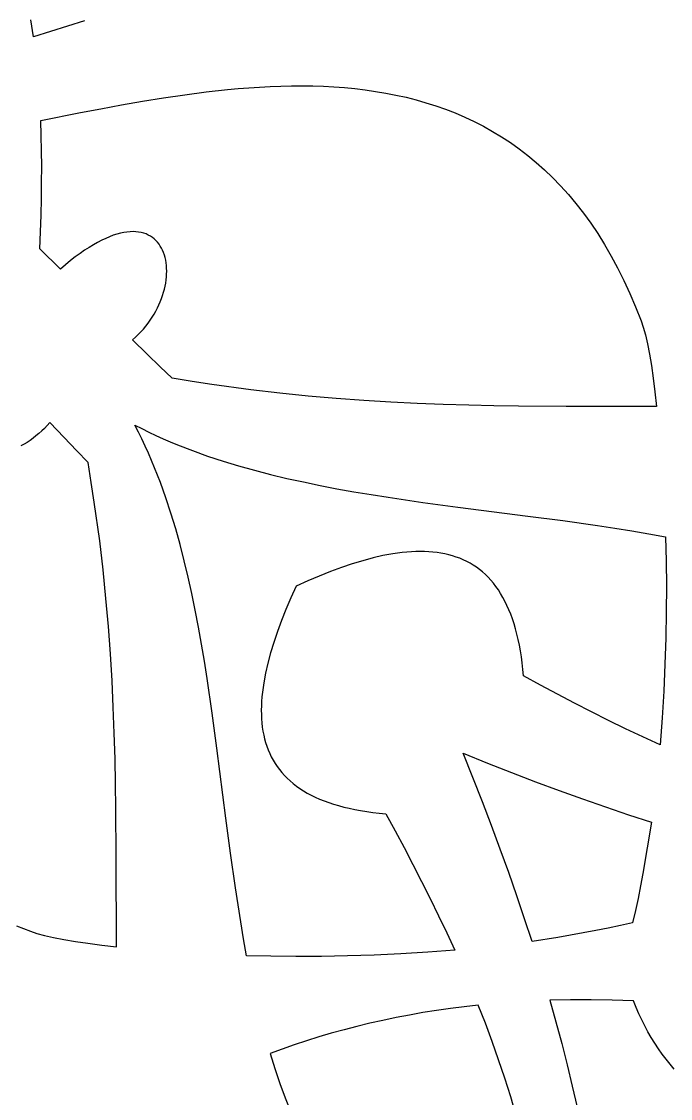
# Model space of a CAD drawing. Extents: x -61 to 56, y 12 to 129.
# Drawn here: x -33.98 to -23.2, y 88.79 to 106.67 of the extents above; entities that cross this region are included whole.
import ezdxf

# ---------------------------------------------------------------- set-up
doc = ezdxf.new("R2010")
doc.units = 0
doc.header["$MEASUREMENT"] = 0
doc.layers.add('LAYER_1', color=18, linetype='CONTINUOUS')

msp = doc.modelspace()

# ---------------------------------------------------------------- linework, layer by layer
at = {"layer": 'LAYER_1'}
for points in [[(-32.935, 106.686), (-33.782, 106.421), (-33.824, 106.703)], [(-32.935, 106.686), (-33.782, 106.421), (-33.824, 106.703)], [(-34.059, 91.655), (-33.827, 91.563), (-33.722, 91.528), (-33.595, 91.493), (-33.446, 91.459), (-33.275, 91.425), (-33.084, 91.393), (-32.875, 91.363), (-32.647, 91.334), (-32.402, 91.307), (-32.404, 92.807), (-32.41, 93.601), (-32.416, 94.01), (-32.425, 94.426), (-32.437, 94.851), (-32.454, 95.283), (-32.475, 95.723), (-32.502, 96.171), (-32.536, 96.627), (-32.576, 97.091), (-32.623, 97.564), (-32.679, 98.045), (-32.77, 98.691), (-32.819, 99.019), (-32.874, 99.351), (-33.063, 99.55), (-33.272, 99.766), (-33.51, 100.011), (-33.553, 99.962), (-33.598, 99.916), (-33.643, 99.872), (-33.69, 99.83), (-33.738, 99.79), (-33.786, 99.752), (-33.836, 99.716), (-33.886, 99.683), (-33.937, 99.652), (-33.988, 99.623)], [(-34.059, 91.655), (-33.827, 91.563), (-33.722, 91.528), (-33.595, 91.493), (-33.446, 91.459), (-33.275, 91.425), (-33.084, 91.393), (-32.875, 91.363), (-32.647, 91.334), (-32.402, 91.307), (-32.404, 92.807), (-32.41, 93.601), (-32.416, 94.01), (-32.425, 94.426), (-32.437, 94.851), (-32.454, 95.283), (-32.475, 95.723), (-32.502, 96.171), (-32.536, 96.627), (-32.576, 97.091), (-32.623, 97.564), (-32.679, 98.045), (-32.77, 98.691), (-32.819, 99.019), (-32.874, 99.351), (-33.063, 99.55), (-33.272, 99.766), (-33.51, 100.011), (-33.553, 99.962), (-33.598, 99.916), (-33.643, 99.872), (-33.69, 99.83), (-33.738, 99.79), (-33.786, 99.752), (-33.836, 99.716), (-33.886, 99.683), (-33.937, 99.652), (-33.988, 99.623)], [(-25.762, 88.499), (-25.854, 88.812), (-25.951, 89.122), (-26.054, 89.429), (-26.162, 89.733), (-26.275, 90.036), (-26.393, 90.336), (-26.626, 90.31), (-26.856, 90.281), (-27.084, 90.248), (-27.311, 90.212), (-27.535, 90.172), (-27.757, 90.129), (-27.976, 90.083), (-28.194, 90.034), (-28.409, 89.982), (-28.622, 89.927), (-28.833, 89.868), (-29.041, 89.807), (-29.247, 89.743), (-29.45, 89.675), (-29.651, 89.605), (-29.849, 89.532), (-29.772, 89.282), (-29.689, 89.036), (-29.6, 88.794), (-29.505, 88.557)], [(-25.762, 88.499), (-25.854, 88.812), (-25.951, 89.122), (-26.054, 89.429), (-26.162, 89.733), (-26.275, 90.036), (-26.393, 90.336), (-26.626, 90.31), (-26.856, 90.281), (-27.084, 90.248), (-27.311, 90.212), (-27.535, 90.172), (-27.757, 90.129), (-27.976, 90.083), (-28.194, 90.034), (-28.409, 89.982), (-28.622, 89.927), (-28.833, 89.868), (-29.041, 89.807), (-29.247, 89.743), (-29.45, 89.675), (-29.651, 89.605), (-29.849, 89.532), (-29.772, 89.282), (-29.689, 89.036), (-29.6, 88.794), (-29.505, 88.557)], [(-23.139, 89.272), (-23.207, 89.354), (-23.273, 89.438), (-23.338, 89.524), (-23.4, 89.612), (-23.46, 89.704), (-23.519, 89.797), (-23.575, 89.893), (-23.628, 89.991), (-23.679, 90.091), (-23.727, 90.193), (-23.773, 90.298), (-23.816, 90.405), (-24.167, 90.419), (-24.516, 90.426), (-24.861, 90.426), (-25.204, 90.419), (-25.103, 90.057), (-25.007, 89.698), (-24.917, 89.342), (-24.831, 88.989), (-24.75, 88.639)], [(-23.139, 89.272), (-23.207, 89.354), (-23.273, 89.438), (-23.338, 89.524), (-23.4, 89.612), (-23.46, 89.704), (-23.519, 89.797), (-23.575, 89.893), (-23.628, 89.991), (-23.679, 90.091), (-23.727, 90.193), (-23.773, 90.298), (-23.816, 90.405), (-24.167, 90.419), (-24.516, 90.426), (-24.861, 90.426), (-25.204, 90.419), (-25.103, 90.057), (-25.007, 89.698), (-24.917, 89.342), (-24.831, 88.989), (-24.75, 88.639)]]:
    msp.add_lwpolyline(points, dxfattribs=at)
for points in [[(-33.672, 102.897), (-33.661, 103.18), (-33.653, 103.458), (-33.647, 103.731), (-33.644, 103.999), (-33.643, 104.264), (-33.646, 104.524), (-33.651, 104.779), (-33.659, 105.031), (-32.999, 105.16), (-32.661, 105.224), (-32.318, 105.287), (-31.971, 105.348), (-31.621, 105.405), (-31.268, 105.458), (-30.914, 105.504), (-30.558, 105.543), (-30.381, 105.559), (-30.203, 105.574), (-30.025, 105.585), (-29.847, 105.594), (-29.67, 105.601), (-29.493, 105.605), (-29.316, 105.605), (-29.14, 105.603), (-28.964, 105.597), (-28.789, 105.588), (-28.615, 105.575), (-28.442, 105.558), (-28.27, 105.538), (-28.099, 105.513), (-27.929, 105.485), (-27.76, 105.452), (-27.592, 105.414), (-27.426, 105.372), (-27.261, 105.325), (-27.098, 105.273), (-26.936, 105.216), (-26.776, 105.154), (-26.618, 105.086), (-26.462, 105.013), (-26.308, 104.934), (-26.156, 104.849), (-26.006, 104.759), (-25.859, 104.662), (-25.714, 104.559), (-25.571, 104.449), (-25.431, 104.333), (-25.293, 104.211), (-25.158, 104.081), (-25.026, 103.944), (-24.896, 103.8), (-24.77, 103.649), (-24.647, 103.491), (-24.526, 103.324), (-24.409, 103.15), (-24.296, 102.968), (-24.186, 102.778), (-24.079, 102.58), (-23.975, 102.373), (-23.876, 102.158), (-23.78, 101.935), (-23.688, 101.702), (-23.653, 101.598), (-23.618, 101.47), (-23.583, 101.321), (-23.55, 101.15), (-23.518, 100.96), (-23.488, 100.75), (-23.459, 100.522), (-23.432, 100.277), (-24.932, 100.28), (-25.726, 100.285), (-26.135, 100.291), (-26.551, 100.3), (-26.975, 100.312), (-27.407, 100.329), (-27.847, 100.35), (-28.295, 100.378), (-28.752, 100.411), (-29.216, 100.451), (-29.689, 100.498), (-30.17, 100.554), (-30.816, 100.645), (-31.144, 100.695), (-31.476, 100.749), (-31.675, 100.938), (-31.891, 101.147), (-32.136, 101.385), (-32.087, 101.428), (-32.041, 101.473), (-31.996, 101.518), (-31.954, 101.565), (-31.914, 101.613), (-31.877, 101.662), (-31.841, 101.711), (-31.808, 101.761), (-31.777, 101.812), (-31.748, 101.863), (-31.721, 101.915), (-31.696, 101.967), (-31.674, 102.019), (-31.653, 102.071), (-31.635, 102.123), (-31.619, 102.175), (-31.605, 102.227), (-31.593, 102.278), (-31.584, 102.329), (-31.576, 102.38), (-31.571, 102.43), (-31.568, 102.479), (-31.567, 102.528), (-31.568, 102.575), (-31.571, 102.622), (-31.576, 102.667), (-31.584, 102.711), (-31.593, 102.754), (-31.605, 102.795), (-31.619, 102.835), (-31.635, 102.873), (-31.653, 102.91), (-31.673, 102.944), (-31.695, 102.977), (-31.719, 103.008), (-31.746, 103.036), (-31.774, 103.063), (-31.805, 103.087), (-31.838, 103.108), (-31.873, 103.127), (-31.91, 103.144), (-31.949, 103.157), (-31.99, 103.168), (-32.033, 103.176), (-32.078, 103.181), (-32.126, 103.183), (-32.175, 103.181), (-32.227, 103.176), (-32.28, 103.168), (-32.336, 103.156), (-32.394, 103.141), (-32.454, 103.122), (-32.516, 103.098), (-32.579, 103.071), (-32.645, 103.04), (-32.714, 103.005), (-32.784, 102.966), (-32.856, 102.922), (-32.93, 102.874), (-33.006, 102.821), (-33.085, 102.763), (-33.165, 102.701), (-33.248, 102.634), (-33.332, 102.562)], [(-33.672, 102.897), (-33.661, 103.18), (-33.653, 103.458), (-33.647, 103.731), (-33.644, 103.999), (-33.643, 104.264), (-33.646, 104.524), (-33.651, 104.779), (-33.659, 105.031), (-32.999, 105.16), (-32.661, 105.224), (-32.318, 105.287), (-31.971, 105.348), (-31.621, 105.405), (-31.268, 105.458), (-30.914, 105.504), (-30.558, 105.543), (-30.381, 105.559), (-30.203, 105.574), (-30.025, 105.585), (-29.847, 105.594), (-29.67, 105.601), (-29.493, 105.605), (-29.316, 105.605), (-29.14, 105.603), (-28.964, 105.597), (-28.789, 105.588), (-28.615, 105.575), (-28.442, 105.558), (-28.27, 105.538), (-28.099, 105.513), (-27.929, 105.485), (-27.76, 105.452), (-27.592, 105.414), (-27.426, 105.372), (-27.261, 105.325), (-27.098, 105.273), (-26.936, 105.216), (-26.776, 105.154), (-26.618, 105.086), (-26.462, 105.013), (-26.308, 104.934), (-26.156, 104.849), (-26.006, 104.759), (-25.859, 104.662), (-25.714, 104.559), (-25.571, 104.449), (-25.431, 104.333), (-25.293, 104.211), (-25.158, 104.081), (-25.026, 103.944), (-24.896, 103.8), (-24.77, 103.649), (-24.647, 103.491), (-24.526, 103.324), (-24.409, 103.15), (-24.296, 102.968), (-24.186, 102.778), (-24.079, 102.58), (-23.975, 102.373), (-23.876, 102.158), (-23.78, 101.935), (-23.688, 101.702), (-23.653, 101.598), (-23.618, 101.47), (-23.583, 101.321), (-23.55, 101.15), (-23.518, 100.96), (-23.488, 100.75), (-23.459, 100.522), (-23.432, 100.277), (-24.932, 100.28), (-25.726, 100.285), (-26.135, 100.291), (-26.551, 100.3), (-26.975, 100.312), (-27.407, 100.329), (-27.847, 100.35), (-28.295, 100.378), (-28.752, 100.411), (-29.216, 100.451), (-29.689, 100.498), (-30.17, 100.554), (-30.816, 100.645), (-31.144, 100.695), (-31.476, 100.749), (-31.675, 100.938), (-31.891, 101.147), (-32.136, 101.385), (-32.087, 101.428), (-32.041, 101.473), (-31.996, 101.518), (-31.954, 101.565), (-31.914, 101.613), (-31.877, 101.662), (-31.841, 101.711), (-31.808, 101.761), (-31.777, 101.812), (-31.748, 101.863), (-31.721, 101.915), (-31.696, 101.967), (-31.674, 102.019), (-31.653, 102.071), (-31.635, 102.123), (-31.619, 102.175), (-31.605, 102.227), (-31.593, 102.278), (-31.584, 102.329), (-31.576, 102.38), (-31.571, 102.43), (-31.568, 102.479), (-31.567, 102.528), (-31.568, 102.575), (-31.571, 102.622), (-31.576, 102.667), (-31.584, 102.711), (-31.593, 102.754), (-31.605, 102.795), (-31.619, 102.835), (-31.635, 102.873), (-31.653, 102.91), (-31.673, 102.944), (-31.695, 102.977), (-31.719, 103.008), (-31.746, 103.036), (-31.774, 103.063), (-31.805, 103.087), (-31.838, 103.108), (-31.873, 103.127), (-31.91, 103.144), (-31.949, 103.157), (-31.99, 103.168), (-32.033, 103.176), (-32.078, 103.181), (-32.126, 103.183), (-32.175, 103.181), (-32.227, 103.176), (-32.28, 103.168), (-32.336, 103.156), (-32.394, 103.141), (-32.454, 103.122), (-32.516, 103.098), (-32.579, 103.071), (-32.645, 103.04), (-32.714, 103.005), (-32.784, 102.966), (-32.856, 102.922), (-32.93, 102.874), (-33.006, 102.821), (-33.085, 102.763), (-33.165, 102.701), (-33.248, 102.634), (-33.332, 102.562)], [(-29.419, 97.294), (-29.506, 97.1), (-29.587, 96.909), (-29.661, 96.722), (-29.729, 96.54), (-29.79, 96.361), (-29.843, 96.186), (-29.888, 96.016), (-29.926, 95.85), (-29.956, 95.688), (-29.978, 95.532), (-29.986, 95.455), (-29.991, 95.38), (-29.995, 95.306), (-29.996, 95.233), (-29.995, 95.161), (-29.992, 95.091), (-29.986, 95.022), (-29.979, 94.954), (-29.968, 94.887), (-29.956, 94.822), (-29.941, 94.758), (-29.924, 94.696), (-29.904, 94.635), (-29.882, 94.575), (-29.857, 94.517), (-29.83, 94.46), (-29.8, 94.405), (-29.768, 94.351), (-29.733, 94.299), (-29.695, 94.248), (-29.655, 94.198), (-29.612, 94.151), (-29.566, 94.104), (-29.518, 94.06), (-29.467, 94.016), (-29.413, 93.975), (-29.356, 93.935), (-29.296, 93.896), (-29.234, 93.859), (-29.168, 93.824), (-29.1, 93.791), (-29.028, 93.759), (-28.954, 93.729), (-28.876, 93.701), (-28.796, 93.674), (-28.712, 93.649), (-28.625, 93.626), (-28.535, 93.605), (-28.442, 93.585), (-28.346, 93.567), (-28.246, 93.551), (-28.144, 93.537), (-28.037, 93.525), (-27.928, 93.514), (-27.775, 93.233), (-27.625, 92.952), (-27.477, 92.67), (-27.333, 92.388), (-27.191, 92.105), (-27.052, 91.821), (-26.916, 91.536), (-26.783, 91.249), (-27.231, 91.215), (-27.677, 91.187), (-28.122, 91.167), (-28.562, 91.154), (-28.995, 91.146), (-29.421, 91.144), (-29.837, 91.148), (-30.241, 91.156), (-30.291, 91.435), (-30.338, 91.717), (-30.383, 92.001), (-30.426, 92.286), (-30.507, 92.862), (-30.584, 93.442), (-30.733, 94.606), (-30.812, 95.187), (-30.896, 95.763), (-30.941, 96.049), (-30.989, 96.333), (-31.039, 96.615), (-31.093, 96.894), (-31.149, 97.171), (-31.21, 97.445), (-31.275, 97.716), (-31.344, 97.984), (-31.418, 98.248), (-31.497, 98.508), (-31.581, 98.763), (-31.671, 99.015), (-31.767, 99.261), (-31.817, 99.382), (-31.869, 99.503), (-31.923, 99.621), (-31.978, 99.739), (-32.035, 99.855), (-32.094, 99.969), (-31.98, 99.911), (-31.863, 99.853), (-31.746, 99.798), (-31.627, 99.744), (-31.507, 99.692), (-31.386, 99.642), (-31.139, 99.546), (-30.888, 99.456), (-30.632, 99.372), (-30.372, 99.293), (-30.109, 99.219), (-29.841, 99.15), (-29.57, 99.085), (-29.296, 99.025), (-29.019, 98.968), (-28.739, 98.914), (-28.458, 98.864), (-28.173, 98.816), (-27.888, 98.771), (-27.311, 98.687), (-26.731, 98.609), (-25.567, 98.459), (-24.987, 98.383), (-24.411, 98.302), (-24.125, 98.259), (-23.842, 98.214), (-23.56, 98.166), (-23.281, 98.116), (-23.273, 97.712), (-23.269, 97.296), (-23.271, 96.871), (-23.278, 96.437), (-23.292, 95.997), (-23.312, 95.553), (-23.339, 95.106), (-23.374, 94.658), (-23.661, 94.791), (-23.946, 94.927), (-24.23, 95.066), (-24.513, 95.208), (-24.795, 95.353), (-25.077, 95.5), (-25.358, 95.65), (-25.639, 95.803), (-25.65, 95.913), (-25.662, 96.019), (-25.676, 96.122), (-25.692, 96.221), (-25.71, 96.317), (-25.729, 96.41), (-25.751, 96.5), (-25.774, 96.587), (-25.799, 96.671), (-25.825, 96.751), (-25.854, 96.829), (-25.884, 96.903), (-25.916, 96.975), (-25.949, 97.043), (-25.984, 97.109), (-26.021, 97.171), (-26.059, 97.231), (-26.099, 97.288), (-26.141, 97.342), (-26.184, 97.393), (-26.229, 97.442), (-26.275, 97.487), (-26.323, 97.53), (-26.373, 97.571), (-26.424, 97.608), (-26.476, 97.643), (-26.53, 97.676), (-26.585, 97.705), (-26.642, 97.733), (-26.7, 97.757), (-26.76, 97.779), (-26.821, 97.799), (-26.883, 97.816), (-26.947, 97.831), (-27.012, 97.844), (-27.078, 97.854), (-27.146, 97.862), (-27.215, 97.867), (-27.286, 97.87), (-27.357, 97.871), (-27.43, 97.87), (-27.504, 97.867), (-27.58, 97.861), (-27.656, 97.853), (-27.813, 97.832), (-27.975, 97.802), (-28.14, 97.764), (-28.311, 97.718), (-28.485, 97.665), (-28.664, 97.604), (-28.847, 97.537), (-29.034, 97.462), (-29.224, 97.381)], [(-29.419, 97.294), (-29.506, 97.1), (-29.587, 96.909), (-29.661, 96.722), (-29.729, 96.54), (-29.79, 96.361), (-29.843, 96.186), (-29.888, 96.016), (-29.926, 95.85), (-29.956, 95.688), (-29.978, 95.532), (-29.986, 95.455), (-29.991, 95.38), (-29.995, 95.306), (-29.996, 95.233), (-29.995, 95.161), (-29.992, 95.091), (-29.986, 95.022), (-29.979, 94.954), (-29.968, 94.887), (-29.956, 94.822), (-29.941, 94.758), (-29.924, 94.696), (-29.904, 94.635), (-29.882, 94.575), (-29.857, 94.517), (-29.83, 94.46), (-29.8, 94.405), (-29.768, 94.351), (-29.733, 94.299), (-29.695, 94.248), (-29.655, 94.198), (-29.612, 94.151), (-29.566, 94.104), (-29.518, 94.06), (-29.467, 94.016), (-29.413, 93.975), (-29.356, 93.935), (-29.296, 93.896), (-29.234, 93.859), (-29.168, 93.824), (-29.1, 93.791), (-29.028, 93.759), (-28.954, 93.729), (-28.876, 93.701), (-28.796, 93.674), (-28.712, 93.649), (-28.625, 93.626), (-28.535, 93.605), (-28.442, 93.585), (-28.346, 93.567), (-28.246, 93.551), (-28.144, 93.537), (-28.037, 93.525), (-27.928, 93.514), (-27.775, 93.233), (-27.625, 92.952), (-27.477, 92.67), (-27.333, 92.388), (-27.191, 92.105), (-27.052, 91.821), (-26.916, 91.536), (-26.783, 91.249), (-27.231, 91.215), (-27.677, 91.187), (-28.122, 91.167), (-28.562, 91.154), (-28.995, 91.146), (-29.421, 91.144), (-29.837, 91.148), (-30.241, 91.156), (-30.291, 91.435), (-30.338, 91.717), (-30.383, 92.001), (-30.426, 92.286), (-30.507, 92.862), (-30.584, 93.442), (-30.733, 94.606), (-30.812, 95.187), (-30.896, 95.763), (-30.941, 96.049), (-30.989, 96.333), (-31.039, 96.615), (-31.093, 96.894), (-31.149, 97.171), (-31.21, 97.445), (-31.275, 97.716), (-31.344, 97.984), (-31.418, 98.248), (-31.497, 98.508), (-31.581, 98.763), (-31.671, 99.015), (-31.767, 99.261), (-31.817, 99.382), (-31.869, 99.503), (-31.923, 99.621), (-31.978, 99.739), (-32.035, 99.855), (-32.094, 99.969), (-31.98, 99.911), (-31.863, 99.853), (-31.746, 99.798), (-31.627, 99.744), (-31.507, 99.692), (-31.386, 99.642), (-31.139, 99.546), (-30.888, 99.456), (-30.632, 99.372), (-30.372, 99.293), (-30.109, 99.219), (-29.841, 99.15), (-29.57, 99.085), (-29.296, 99.025), (-29.019, 98.968), (-28.739, 98.914), (-28.458, 98.864), (-28.173, 98.816), (-27.888, 98.771), (-27.311, 98.687), (-26.731, 98.609), (-25.567, 98.459), (-24.987, 98.383), (-24.411, 98.302), (-24.125, 98.259), (-23.842, 98.214), (-23.56, 98.166), (-23.281, 98.116), (-23.273, 97.712), (-23.269, 97.296), (-23.271, 96.871), (-23.278, 96.437), (-23.292, 95.997), (-23.312, 95.553), (-23.339, 95.106), (-23.374, 94.658), (-23.661, 94.791), (-23.946, 94.927), (-24.23, 95.066), (-24.513, 95.208), (-24.795, 95.353), (-25.077, 95.5), (-25.358, 95.65), (-25.639, 95.803), (-25.65, 95.913), (-25.662, 96.019), (-25.676, 96.122), (-25.692, 96.221), (-25.71, 96.317), (-25.729, 96.41), (-25.751, 96.5), (-25.774, 96.587), (-25.799, 96.671), (-25.825, 96.751), (-25.854, 96.829), (-25.884, 96.903), (-25.916, 96.975), (-25.949, 97.043), (-25.984, 97.109), (-26.021, 97.171), (-26.059, 97.231), (-26.099, 97.288), (-26.141, 97.342), (-26.184, 97.393), (-26.229, 97.442), (-26.275, 97.487), (-26.323, 97.53), (-26.373, 97.571), (-26.424, 97.608), (-26.476, 97.643), (-26.53, 97.676), (-26.585, 97.705), (-26.642, 97.733), (-26.7, 97.757), (-26.76, 97.779), (-26.821, 97.799), (-26.883, 97.816), (-26.947, 97.831), (-27.012, 97.844), (-27.078, 97.854), (-27.146, 97.862), (-27.215, 97.867), (-27.286, 97.87), (-27.357, 97.871), (-27.43, 97.87), (-27.504, 97.867), (-27.58, 97.861), (-27.656, 97.853), (-27.813, 97.832), (-27.975, 97.802), (-28.14, 97.764), (-28.311, 97.718), (-28.485, 97.665), (-28.664, 97.604), (-28.847, 97.537), (-29.034, 97.462), (-29.224, 97.381)], [(-23.829, 91.704), (-24.03, 91.658), (-24.234, 91.614), (-24.44, 91.573), (-24.649, 91.534), (-25.071, 91.461), (-25.498, 91.393), (-25.623, 91.772), (-25.752, 92.153), (-25.887, 92.538), (-26.027, 92.926), (-26.172, 93.318), (-26.323, 93.715), (-26.481, 94.115), (-26.644, 94.519), (-26.644, 94.519), (-26.644, 94.519), (-26.239, 94.356), (-25.839, 94.199), (-25.443, 94.047), (-25.051, 93.902), (-24.663, 93.762), (-24.278, 93.628), (-23.896, 93.498), (-23.518, 93.374), (-23.585, 92.946), (-23.658, 92.524), (-23.698, 92.316), (-23.739, 92.109), (-23.783, 91.906)], [(-23.829, 91.704), (-24.03, 91.658), (-24.234, 91.614), (-24.44, 91.573), (-24.649, 91.534), (-25.071, 91.461), (-25.498, 91.393), (-25.623, 91.772), (-25.752, 92.153), (-25.887, 92.538), (-26.027, 92.926), (-26.172, 93.318), (-26.323, 93.715), (-26.481, 94.115), (-26.644, 94.519), (-26.644, 94.519), (-26.644, 94.519), (-26.239, 94.356), (-25.839, 94.199), (-25.443, 94.047), (-25.051, 93.902), (-24.663, 93.762), (-24.278, 93.628), (-23.896, 93.498), (-23.518, 93.374), (-23.585, 92.946), (-23.658, 92.524), (-23.698, 92.316), (-23.739, 92.109), (-23.783, 91.906)]]:
    msp.add_lwpolyline(points, close=True, dxfattribs=at)

doc.saveas('drawing.dxf')
